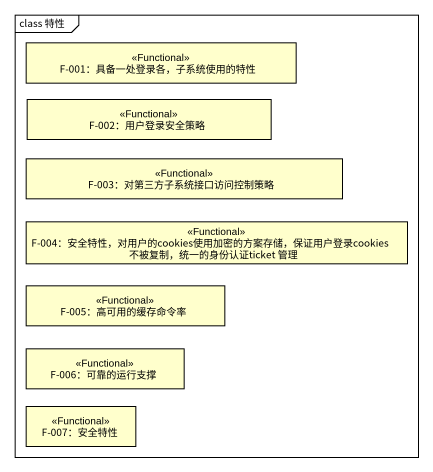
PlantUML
@startuml
mainframe class 特性
hide circle
hide empty members
class "F-001：具备一处登录各，子系统使用的特性" as F_001_具备一处登录各_子系统使用的特性 <<Functional>>
class "F-002：用户登录安全策略" as F_002_用户登录安全策略 <<Functional>>
class "F-003：对第三方子系统接口访问控制策略" as F_003_对第三方子系统接口访问控制策略 <<Functional>>
class "F-004：安全特性，对用户的cookies使用加密的方案存储，保证用户登录cookies 不被复制，统一的身份认证ticket 管理" as F_004_安全特性 <<Functional>>
class "F-005：高可用的缓存命令率" as F_005_高可用的缓存命令率 <<Functional>>
class "F-006：可靠的运行支撑" as F_006_可靠的运行支撑 <<Functional>>
class "F-007：安全特性" as F_007_安全特性 <<Functional>>
@enduml
